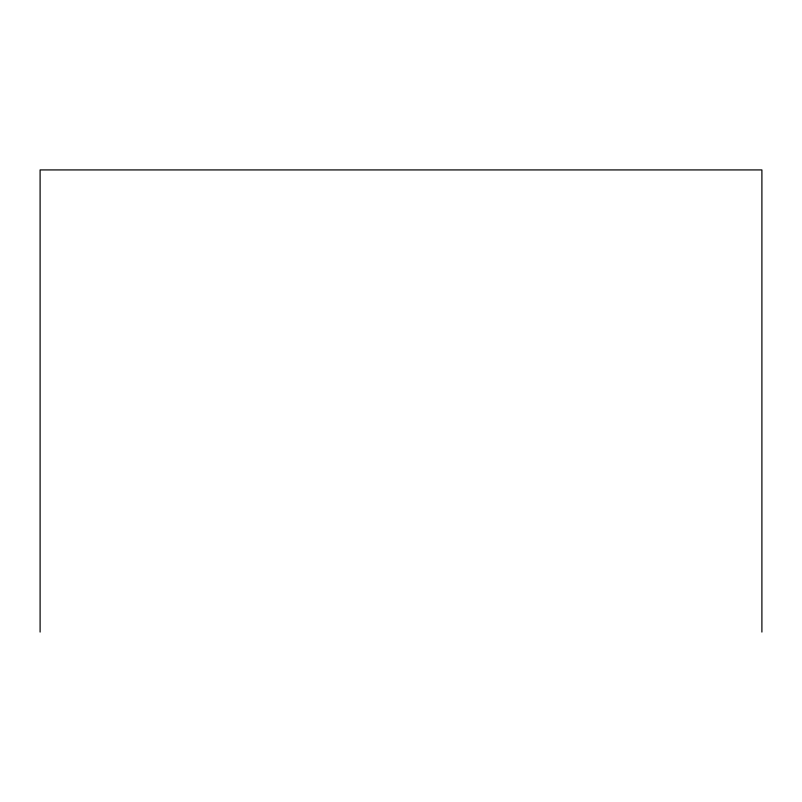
<?xml version="1.0" encoding="UTF-8"?>
<svg xmlns="http://www.w3.org/2000/svg" width="802" height="802" viewBox="0 0 802 802"><rect width="100%" height="100%" fill="white"/><g stroke="black" fill="none" stroke-linecap="round" stroke-linejoin="round"><path stroke-width="1.2" d="M761.9 632.076L761.9 169.924L40.1 169.924L40.1 632.076"/></g></svg>
